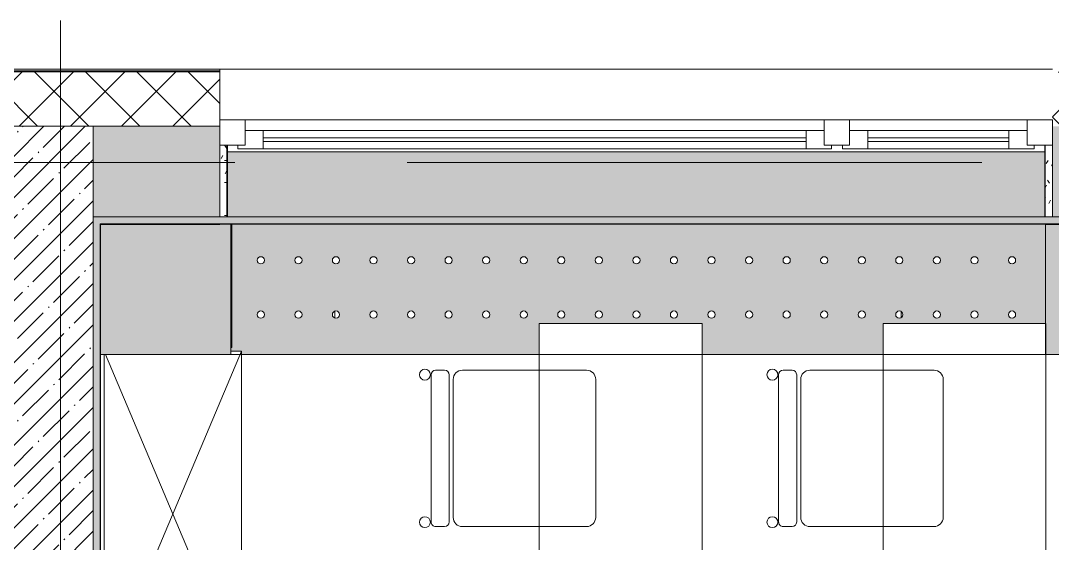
# Model space of a CAD drawing. Header units: millimetres. Extents: x 957 to 67880, y -2706 to 27400.
# Drawn here: x 43070 to 45920, y 20248 to 21692 of the extents above; entities that cross this region are included whole.
import ezdxf

# ---------------------------------------------------------------- set-up
doc = ezdxf.new("R2010")
doc.units = ezdxf.units.MM
doc.linetypes.add('Осевая', pattern=[3175, 635, -476.25, 1587.5, -476.25])
for name, color, linetype, lineweight in [('A-GLAZ', 7, 'Continuous', 9), ('A-GLAZ-1', 7, 'Continuous', 13), ('A-WALL', 7, 'Continuous', 9), ('I-WALL', 7, 'Continuous', 9), ('Знаки', 7, 'Continuous', 9), ('Оси', 7, 'Continuous', 9), ('Оси-2', 7, 'Осевая', 9)]:
    doc.layers.add(name, color=color, linetype=linetype, lineweight=lineweight)
for name, color, linetype, lineweight, true_color in [('A-WALL-1', 9, 'Continuous', 9, 0x808080), ('A-WALL-FNSH-1', 9, 'Continuous', 9, 0x808080), ('I-FURN-1', 9, 'Continuous', 9, 0x808080), ('M-EQPM-1', 7, 'Continuous', 9, 0xb2b2b2)]:
    doc.layers.add(name, color=color, linetype=linetype, lineweight=lineweight, true_color=true_color)
pattern_1 = [(45, (-57529.54, 0), (-57.024626, 57.024626), []), (45, (-57472.52, 0), (-57.024626, 57.024626), [100.806, -20.161, 3.353, -16.808])]
pattern_2 = [(0, (-57529.542, 0), (121.92, 30.48), [10.058, -81.382, 10.058, -81.382, -487.68]), (0, (-57529.542, 0), (121.92, 30.48), [-182.88, 10.058, -172.822, 10.058, -81.382, -213.36]), (0, (-57529.542, 0), (121.92, 30.48), [-457.2, 10.058, -50.902, 10.058, -142.342]), (120, (-57483.822, 15.24), (-87.356454, 90.345817), [10.058, -81.382, 10.058, -81.382, -487.68]), (120, (-57483.822, 15.24), (-87.356454, 90.345817), [-182.88, 10.058, -172.822, 10.058, -81.382, -213.36]), (120, (-57483.822, 15.24), (-87.356454, 90.345817), [-457.2, 10.058, -50.902, 10.058, -142.342]), (240, (-57468.582, 76.2), (-34.563546, -120.825817), [10.058, -81.382, 10.058, -81.382, -487.68]), (240, (-57468.582, 76.2), (-34.563546, -120.825817), [-182.88, 10.058, -172.822, 10.058, -81.382, -213.36]), (240, (-57468.582, 76.2), (-34.563546, -120.825817), [-457.2, 10.058, -50.902, 10.058, -142.342])]

# ---------------------------------------------------------------- blocks, each defined once
blk = doc.blocks.new('120_Окно_СКБ_2Ст_Фрамуга сверху - 120_Окно_СКБ_2Ст_2300х2500_h_ ДОО-V14-План расстановки мебели и оборудования 3 этажа в осях 23-33')
at = {"layer": 'A-GLAZ'}
for p, q in [((1150, -57), (-1150, -57)), ((-1080, -57), (1080, -57)), ((-1030, -107), (470, -107)), ((640, -107), (1030, -107)), ((-1130, -127), (-1100, -127)), ((470, -117), (-1030, -117)), ((540, -127), (570, -127)), ((540, -127), (570, -127)), ((1030, -117), (640, -117)), ((1100, -127), (1150, -127))]:
    blk.add_line(p, q, dxfattribs=at)
at = {"layer": 'A-GLAZ-1'}
for p, q in [((-1150, -127), (-1150, -57)), ((-1150, -57), (-1080, -57)), ((-1080, -57), (-1080, -127)), ((520, -127), (520, -57)), ((520, -57), (590, -57)), ((590, -57), (590, -127)), ((1080, -127), (1080, -57)), ((1080, -57), (1150, -57)), ((1150, -57), (1150, -127)), ((520, -87), (-1080, -87)), ((-1080, -87), (-1080, -127)), ((-1030, -137), (-1030, -87)), ((470, -137), (470, -87)), ((520, -127), (520, -87)), ((1080, -87), (590, -87)), ((590, -87), (590, -127)), ((640, -137), (640, -87)), ((1030, -137), (1030, -87)), ((1080, -127), (1080, -87)), ((-1080, -127), (-1150, -127)), ((-1080, -127), (-1100, -127)), ((-1100, -127), (-1100, -137)), ((-1100, -137), (540, -137)), ((540, -137), (-1100, -137)), ((590, -127), (520, -127)), ((540, -127), (520, -127)), ((540, -137), (540, -127)), ((590, -127), (570, -127)), ((570, -127), (570, -137)), ((570, -137), (1100, -137)), ((1100, -137), (570, -137)), ((1150, -127), (1080, -127)), ((1100, -127), (1080, -127)), ((1100, -137), (1100, -127))]:
    blk.add_line(p, q, dxfattribs=at)
blk = doc.blocks.new('Стол базовый прямоугольный - 1_88-V151-План расстановки мебели и оборудования 3 этажа в осях 23-33')
at = {"layer": 'I-FURN-1'}
for p, q in [((600, 225), (-600, 225)), ((-600, 225), (-600, -225)), ((600, -225), (600, 225)), ((-600, -225), (600, -225))]:
    blk.add_line(p, q, dxfattribs=at)
blk = doc.blocks.new('M_Стул-Breuer - 1_87-V152-План расстановки мебели и оборудования 3 этажа в осях 23-33')
at = {"layer": 'I-FURN-1'}
for p, q in [((190.5, 241.3), (-190.5, 241.3)), ((-215.9, 215.9), (-215.9, 75)), ((215.9, 75), (215.9, 215.9)), ((-215.9, 75), (-215.9, -127)), ((215.9, -127), (215.9, 75)), ((203.2, -163.5), (-203.2, -163.5)), ((-190.5, -152.4), (190.5, -152.4)), ((-215.9, -176.2), (-215.9, -200.8)), ((215.9, -200.8), (215.9, -176.2)), ((-203.2, -213.5), (203.2, -213.5))]:
    blk.add_line(p, q, dxfattribs=at)
for centre, radius, start, end in [((-190.5, 215.9), 25.4, 90, 180), ((190.5, 215.9), 25.4, 0, 90), ((-190.5, -127), 25.4, 180, 270), ((190.5, -127), 25.4, 270, 360), ((-203.2, -176.2), 12.7, 90, 180), ((203.2, -176.2), 12.7, 360, 90), ((-203.5, -230.6), 15.1, 360, 180), ((-203.2, -200.8), 12.7, 180, 270), ((203.7, -230.6), 15.1, 360, 180), ((203.2, -200.8), 12.7, 270, 360), ((-203.5, -230.6), 15.1, 180, 360), ((203.7, -230.6), 15.1, 180, 360)]:
    blk.add_arc(centre, radius, start, end, dxfattribs=at)
blk = doc.blocks.new('Стол базовый прямоугольный - 1_88-V154-План расстановки мебели и оборудования 3 этажа в осях 23-33')
at = {"layer": 'I-FURN-1'}
for p, q in [((600, 225), (-600, 225)), ((-600, 225), (-600, -225)), ((600, -225), (600, 225)), ((-600, -225), (600, -225))]:
    blk.add_line(p, q, dxfattribs=at)
blk = doc.blocks.new('M_Стул-Breuer - 1_87-V150-План расстановки мебели и оборудования 3 этажа в осях 23-33')
at = {"layer": 'I-FURN-1'}
for p, q in [((190.5, 241.3), (-190.5, 241.3)), ((-215.9, 215.9), (-215.9, 85)), ((215.9, 85), (215.9, 215.9)), ((-215.9, 85), (-215.9, -127)), ((215.9, -127), (215.9, 85)), ((203.2, -163.5), (-203.2, -163.5)), ((-190.5, -152.4), (190.5, -152.4)), ((-215.9, -176.2), (-215.9, -200.8)), ((215.9, -200.8), (215.9, -176.2)), ((-203.2, -213.5), (203.2, -213.5))]:
    blk.add_line(p, q, dxfattribs=at)
for centre, radius, start, end in [((-190.5, 215.9), 25.4, 90, 180), ((190.5, 215.9), 25.4, 0, 90), ((-190.5, -127), 25.4, 180, 270), ((190.5, -127), 25.4, 270, 360), ((-203.2, -176.2), 12.7, 90, 180), ((203.2, -176.2), 12.7, 360, 90), ((-203.5, -230.6), 15.1, 360, 180), ((-203.2, -200.8), 12.7, 180, 270), ((203.7, -230.6), 15.1, 360, 180), ((203.2, -200.8), 12.7, 270, 360), ((-203.5, -230.6), 15.1, 180, 360), ((203.7, -230.6), 15.1, 180, 360)]:
    blk.add_arc(centre, radius, start, end, dxfattribs=at)
blk = doc.blocks.new('Шкаф параметрический - 1_286-V159-План расстановки мебели и оборудования 3 этажа в осях 23-33')
at = {"layer": 'I-FURN-1'}
for p, q in [((0, 380), (900, 0)), ((890.6, 380), (0, 380)), ((0, 380), (0, 0)), ((0, 0), (0, 380)), ((0, 380), (890.6, 380)), ((0, 0), (890.6, 376)), ((900, 0), (900, 29.2)), ((0, 0), (900, 0)), ((890.3, 0), (0, 0))]:
    blk.add_line(p, q, dxfattribs=at)
blk = doc.blocks.new('radiator_prado_classic_z_tip_30_po exemplyaru - Classic Z Тип 30-300-31137165-План расстановки мебели и оборудования 3 этажа в осях 23-33')
at = {"layer": 'M-EQPM-1'}
for p, q in [((17.5, 207.1), (17.5, 189.7)), ((17.5, 207.1), (17.5, 189.7)), ((32.5, 196.5), (32.5, 200.3)), ((32.5, 196.5), (32.5, 200.3)), ((1582.5, 189.1), (1582.5, 207.7)), ((1582.5, 189.1), (1582.5, 207.7))]:
    blk.add_line(p, q, dxfattribs=at)
blk = doc.blocks.new('Зашивка радиатора_ с перфорацией М7_1 - Зашивка радиатора_ с перфорацией М7_1-V272-План расстановки мебели и оборудования 3 этажа в осях 23-33')
at = {"layer": 'Знаки'}
blk.add_hatch(color=256, dxfattribs=at).paths.add_polyline_path([(1889, 200.7), (1889, 380), (-370, 380), (-370, 200.7), (1757.6, 200.7)])
h = blk.add_hatch(color=256, dxfattribs=at)
h.paths.add_polyline_path([(491.2, -179.9), (491.2, -94), (941.2, -94), (941.2, -179.9), (1441.2, -179.9), (1441.2, -94), (1890, -93.1), (1890, 180), (-358, 179), (-358, -160), (-359.9, -160), (-359.9, -170.3), (-330.7, -170.3), (-330.7, -179.9), (485, -179.9)])
h.paths.add_polyline_path([(1797.5, -79.6), (1792.5, -78.3), (1788.8, -74.6), (1787.5, -69.6), (1788.8, -64.6), (1792.5, -61), (1797.5, -59.6), (1803, -61.3), (1806.2, -64.6), (1807.5, -69.6), (1806.2, -74.6), (1802.5, -78.3), (1800.1, -79.3)])
h.paths.add_polyline_path([(-277.5, -79.6), (-282.5, -78.3), (-286.2, -74.6), (-287.5, -69.6), (-286.2, -64.6), (-282.5, -61), (-277.5, -59.6), (-272.5, -61), (-268.8, -64.6), (-267.5, -69.6), (-268.8, -74.6), (-272.5, -78.3), (-274.9, -79.3)])
h.paths.add_polyline_path([(552.5, -79.6), (547.2, -78.1), (543.8, -74.6), (542.5, -69.6), (543.8, -64.6), (547.5, -61), (552.5, -59.6), (557.5, -61), (561.2, -64.6), (562.5, -69.6), (561.2, -74.6), (557.5, -78.3), (555.1, -79.3)])
h.paths.add_polyline_path([(345, -79.6), (340, -78.3), (336.3, -74.6), (335, -69.6), (336.3, -64.6), (340, -61), (345, -59.6), (350, -61), (353.7, -64.6), (355, -69.6), (353.7, -74.6), (350, -78.3), (347.6, -79.3)])
h.paths.add_polyline_path([(1175, -79.6), (1170, -78.3), (1166.3, -74.6), (1165, -69.6), (1166.3, -64.6), (1170, -61), (1175, -59.6), (1180, -61), (1183.7, -64.6), (1185, -69.6), (1183.7, -74.6), (1180, -78.3), (1177.6, -79.3)])
h.paths.add_polyline_path([(760, -79.6), (755, -78.3), (751.3, -74.6), (750, -69.6), (751.3, -64.6), (755, -61), (760, -59.6), (765, -61), (768.7, -64.6), (769.9, -70.5), (768.7, -74.6), (765, -78.3), (762.6, -79.3)])
h.paths.add_polyline_path([(1278.8, -79.6), (1273.8, -78.3), (1270.1, -74.6), (1268.8, -69.6), (1270.1, -64.6), (1273.8, -61), (1278.8, -59.6), (1283.8, -61), (1287.4, -64.6), (1288.8, -69.6), (1287.4, -74.6), (1283.8, -78.3), (1280.4, -79.4)])
h.paths.add_polyline_path([(656.2, -79.6), (651.3, -78.3), (647.6, -74.6), (646.3, -69.6), (647.6, -64.6), (651.3, -61), (656.2, -59.6), (661.3, -61), (664.9, -64.6), (666.3, -69.6), (664.9, -74.6), (661.3, -78.3), (658.8, -79.3)])
h.paths.add_polyline_path([(1382.5, -79.6), (1377.5, -78.3), (1373.8, -74.6), (1372.5, -69.6), (1373.8, -64.6), (1377.5, -61), (1382.5, -59.6), (1387.5, -61), (1391.2, -64.6), (1392.5, -69.6), (1391.2, -74.6), (1387.5, -78.3), (1385.1, -79.3)])
h.paths.add_polyline_path([(1693.8, -79.6), (1688.8, -78.3), (1685.1, -74.6), (1683.8, -69.6), (1685.1, -64.6), (1688.8, -61), (1693.8, -59.6), (1698.8, -61), (1702.4, -64.6), (1703.8, -69.6), (1702.4, -74.6), (1698.8, -78.3), (1696.3, -79.3)])
h.paths.add_polyline_path([(448.8, -79.6), (443.4, -78.1), (440.1, -74.6), (438.8, -69.6), (440.1, -64.6), (443.8, -61), (448.8, -59.6), (453.8, -61), (457.4, -64.6), (458.8, -69.6), (457.4, -74.6), (453.8, -78.3), (451.3, -79.3)])
h.paths.add_polyline_path([(967.5, -79.6), (962.3, -78.1), (958.8, -74.6), (957.5, -69.6), (958.8, -64.6), (962.5, -61), (967.5, -59.6), (972.5, -61), (976.2, -64.6), (977.5, -69.6), (976.2, -74.6), (972.5, -78.3), (970.1, -79.3)])
h.paths.add_polyline_path([(1071.2, -79.6), (1066.3, -78.3), (1062.6, -74.6), (1061.3, -69.6), (1062.6, -64.6), (1066.3, -61), (1071.2, -59.6), (1076.3, -61), (1079.9, -64.6), (1081.3, -69.6), (1079.9, -74.6), (1076.3, -78.3), (1073.8, -79.3)])
h.paths.add_polyline_path([(1486.2, -79.6), (1481.3, -78.3), (1477.6, -74.6), (1476.3, -69.6), (1477.6, -64.6), (1481.3, -61), (1486.2, -59.6), (1491.3, -61), (1494.9, -64.6), (1496.3, -69.6), (1494.9, -74.6), (1491.3, -78.3), (1487.7, -79.5)])
h.paths.add_polyline_path([(-173.7, -79.6), (-178.7, -78.3), (-182.4, -74.6), (-183.7, -69.6), (-182.4, -64.6), (-178.7, -61), (-173.7, -59.6), (-168.7, -61), (-165.1, -64.6), (-163.7, -69.6), (-165.1, -74.6), (-168.7, -78.3), (-171.2, -79.3)])
h.paths.add_polyline_path([(1590, -79.6), (1585, -78.3), (1581.3, -74.6), (1580, -69.6), (1581.3, -64.6), (1585, -61), (1590, -59.6), (1595, -61), (1598.7, -64.6), (1600, -69.6), (1598.5, -74.8), (1595, -78.3), (1592.6, -79.3)])
h.paths.add_polyline_path([(863.7, -79.6), (858.8, -78.3), (855.1, -74.6), (853.8, -69.6), (855.1, -64.6), (858.8, -61), (863.7, -59.6), (868.8, -61), (872.4, -64.6), (873.8, -69.6), (872.4, -74.6), (868.8, -78.3), (866.3, -79.3)])
h.paths.add_polyline_path([(137.5, -79.6), (132.2, -78.1), (128.8, -74.6), (127.5, -69.6), (128.8, -64.6), (132.5, -61), (137.5, -59.6), (142.5, -61), (146.2, -64.6), (147.5, -69.6), (146.2, -74.6), (142.5, -78.3), (140.1, -79.3)])
h.paths.add_polyline_path([(-70, -79.6), (-75.3, -78.1), (-78.7, -74.6), (-80, -69.6), (-78.7, -64.6), (-75, -61), (-70, -59.6), (-65, -61), (-61.3, -64.6), (-60, -69.6), (-61.3, -74.6), (-65, -78.3), (-69.8, -79.6)])
h.paths.add_polyline_path([(241.3, -79.6), (235.9, -78.1), (232.6, -74.6), (231.3, -69.6), (232.6, -64.6), (236.3, -61), (241.3, -59.6), (246.3, -61), (249.9, -64.6), (251.3, -69.6), (249.9, -74.6), (246.3, -78.3), (243.8, -79.3)])
h.paths.add_polyline_path([(33.8, -79.6), (28.4, -78.1), (25.1, -74.6), (23.8, -69.6), (25.1, -64.6), (28.8, -61), (33.8, -59.6), (38.8, -61), (42.4, -64.6), (43.8, -69.6), (42.4, -74.6), (38.8, -78.3), (36.3, -79.3)])
h.paths.add_polyline_path([(241.3, 70.4), (236.3, 71.7), (232.6, 75.4), (231.3, 80.4), (232.6, 85.4), (236.3, 89), (241.3, 90.4), (246.6, 88.8), (249.9, 85.4), (251.3, 80.4), (249.9, 75.4), (246.3, 71.7), (243.8, 70.7)])
h.paths.add_polyline_path([(137.5, 70.4), (132.5, 71.7), (128.8, 75.4), (127.5, 80.4), (128.8, 85.4), (132.5, 89), (137.5, 90.4), (142.8, 88.8), (146.2, 85.4), (147.5, 80.4), (146.2, 75.4), (142.5, 71.7), (140.1, 70.7)])
h.paths.add_polyline_path([(-173.7, 70.4), (-178.7, 71.7), (-182.4, 75.4), (-183.7, 80.4), (-182.4, 85.4), (-178.7, 89), (-173.7, 90.4), (-168.4, 88.8), (-165.1, 85.4), (-163.7, 80.4), (-165.1, 75.4), (-168.7, 71.7), (-171.2, 70.7)])
h.paths.add_polyline_path([(656.2, 70.4), (651.3, 71.7), (647.6, 75.4), (646.4, 81.2), (647.6, 85.4), (651.3, 89), (656.2, 90.4), (661.6, 88.8), (664.9, 85.4), (666.3, 80.4), (664.9, 75.4), (661.3, 71.7), (658.8, 70.7)])
h.paths.add_polyline_path([(863.7, 70.4), (858.8, 71.7), (855.1, 75.4), (853.8, 80.4), (855.1, 85.4), (858.8, 89), (863.7, 90.4), (868.8, 89), (872.4, 85.4), (873.8, 80.4), (872.4, 75.4), (868.8, 71.7), (866.3, 70.7)])
h.paths.add_polyline_path([(1486.2, 70.4), (1481.3, 71.7), (1477.6, 75.4), (1476.3, 80.4), (1477.6, 85.4), (1481.3, 89), (1486.2, 90.4), (1491.3, 89), (1494.9, 85.4), (1496.3, 80.4), (1494.9, 75.4), (1491.3, 71.7), (1488.8, 70.7)])
h.paths.add_polyline_path([(1071.2, 70.4), (1066.3, 71.7), (1062.6, 75.4), (1061.3, 80.4), (1062.6, 85.4), (1066.3, 89), (1071.2, 90.4), (1076.3, 89), (1079.9, 85.4), (1081.3, 80.4), (1079.9, 75.4), (1076.3, 71.7), (1073.8, 70.7)])
h.paths.add_polyline_path([(760, 70.4), (755, 71.7), (751.3, 75.4), (750, 80.4), (751.3, 85.4), (755, 89), (760, 90.4), (765, 89), (768.7, 85.4), (770, 80.4), (768.7, 75.4), (765, 71.7), (762.6, 70.7)])
h.paths.add_polyline_path([(1382.5, 70.4), (1377.5, 71.7), (1373.8, 75.4), (1372.5, 80.4), (1373.8, 85.4), (1377.5, 89), (1382.5, 90.4), (1387.5, 89), (1391.2, 85.4), (1392.5, 80.4), (1391.2, 75.4), (1387.5, 71.7), (1385.1, 70.7)])
h.paths.add_polyline_path([(1693.8, 70.4), (1688.8, 71.7), (1685.1, 75.4), (1683.8, 80.4), (1685.1, 85.4), (1688.8, 89), (1693.8, 90.4), (1698.8, 89), (1702.4, 85.4), (1703.8, 80.4), (1702.4, 75.4), (1698.8, 71.7), (1696.3, 70.7)])
h.paths.add_polyline_path([(552.5, 70.4), (547.5, 71.7), (543.8, 75.4), (542.5, 80.4), (543.8, 85.4), (547.5, 89), (552.5, 90.4), (557.8, 88.8), (561.2, 85.4), (562.5, 80.4), (561.2, 75.4), (557.5, 71.7), (555.1, 70.7)])
h.paths.add_polyline_path([(-70, 70.4), (-75, 71.7), (-78.7, 75.4), (-80, 80.4), (-78.7, 85.4), (-75, 89), (-70, 90.4), (-64.7, 88.8), (-61.3, 85.4), (-60, 80.4), (-61.3, 75.4), (-65, 71.7), (-67.4, 70.7)])
h.paths.add_polyline_path([(448.8, 70.4), (443.8, 71.7), (440.1, 75.4), (438.8, 80.4), (440.1, 85.4), (443.8, 89), (448.8, 90.4), (453.8, 89), (457.4, 85.4), (458.8, 80.4), (457.4, 75.4), (453.8, 71.7), (451.3, 70.7)])
h.paths.add_polyline_path([(967.5, 70.4), (962.3, 71.9), (958.8, 75.4), (957.5, 80.4), (958.8, 85.4), (962.5, 89), (967.5, 90.4), (972.5, 89), (976.2, 85.4), (977.5, 80.1), (976.2, 75.4), (972.5, 71.7), (970.1, 70.7)])
h.paths.add_polyline_path([(33.8, 70.4), (28.8, 71.7), (25.1, 75.4), (23.8, 80.4), (25.1, 85.4), (28.8, 89), (33.8, 90.4), (38.8, 89), (42.4, 85.4), (43.8, 80.4), (42.4, 75.4), (38.8, 71.7), (36.3, 70.7)])
h.paths.add_polyline_path([(-277.5, 70.4), (-282.5, 71.7), (-286.2, 75.4), (-287.5, 80.4), (-286.2, 85.4), (-282.5, 89), (-277.5, 90.4), (-272.2, 88.8), (-268.8, 85.4), (-267.5, 80.4), (-268.8, 75.4), (-272.5, 71.7), (-274.9, 70.7)])
h.paths.add_polyline_path([(1175, 70.4), (1170, 71.7), (1166.3, 75.4), (1165, 80.4), (1166.3, 85.4), (1170, 89), (1175, 90.4), (1180, 89), (1183.7, 85.4), (1185, 80.4), (1183.7, 75.4), (1180, 71.7), (1177.6, 70.7)])
h.paths.add_polyline_path([(1797.5, 70.4), (1792.5, 71.7), (1788.8, 75.4), (1787.5, 80.4), (1788.8, 85.4), (1792.5, 89), (1797.5, 90.4), (1802.5, 89), (1806.2, 85.4), (1807.5, 80.4), (1806.2, 75.4), (1802.1, 71.5), (1800.1, 70.7)])
h.paths.add_polyline_path([(1590, 70.4), (1585, 71.7), (1581.3, 75.4), (1580, 80.4), (1581.3, 85.4), (1585, 89), (1590, 90.4), (1595, 89), (1598.7, 85.4), (1600, 80.4), (1598.5, 75.2), (1595, 71.7), (1592.6, 70.7)])
h.paths.add_polyline_path([(345, 70.4), (340, 71.7), (336.3, 75.4), (335, 80.4), (336.3, 85.4), (340, 89), (345, 90.4), (350.3, 88.8), (353.7, 85.4), (355, 80.4), (353.7, 75.4), (350, 71.7), (347.6, 70.7)])
h.paths.add_polyline_path([(1278.8, 70.4), (1273.8, 71.7), (1270.1, 75.4), (1268.8, 80.4), (1270.1, 85.4), (1273.8, 89), (1278.8, 90.4), (1283.8, 89), (1287.4, 85.4), (1288.8, 80.4), (1287.4, 75.4), (1283.8, 71.7), (1280.4, 70.6)])
for p, q in [((1889, 380), (-370, 380)), ((-370, 380), (-370, 200.7)), ((-358, 180), (1890, 180)), ((1890, 180), (-358, 180)), ((1890, -93.1), (1890, 180)), ((1890, -179.9), (1890, -94)), ((-370, -179.9), (-330.7, -179.9)), ((-330.7, -179.9), (491.2, -179.9)), ((491.2, -179.9), (941.2, -179.9)), ((941.2, -179.9), (1441.2, -179.9)), ((1441.2, -179.9), (1890, -179.9))]:
    blk.add_line(p, q, dxfattribs=at)
for centre, start, end in [((-277.5, 80.4), 0, 180), ((-173.7, 80.4), 0, 180), ((-70, 80.4), 0, 180), ((33.8, 80.4), 0, 180), ((137.5, 80.4), 0, 180), ((241.3, 80.4), 0, 180), ((345, 80.4), 0, 180), ((448.8, 80.4), 0, 180), ((552.5, 80.4), 0, 180), ((656.2, 80.4), 0, 180), ((760, 80.4), 0, 180), ((863.7, 80.4), 0, 180), ((967.5, 80.4), 0, 180), ((1071.2, 80.4), 0, 180), ((1175, 80.4), 0, 180), ((1278.8, 80.4), 0, 180), ((1382.5, 80.4), 0, 180), ((1486.2, 80.4), 0, 180), ((1590, 80.4), 0, 180), ((1693.8, 80.4), 0, 180), ((1797.5, 80.4), 0, 180), ((-277.5, 80.4), 180, 360), ((-173.7, 80.4), 180, 0), ((-70, 80.4), 180, 0), ((33.8, 80.4), 180, 360), ((137.5, 80.4), 180, 0), ((241.3, 80.4), 180, 0), ((345, 80.4), 180, 0), ((448.8, 80.4), 180, 0), ((552.5, 80.4), 180, 360), ((656.2, 80.4), 180, 0), ((760, 80.4), 180, 0), ((863.7, 80.4), 180, 0), ((967.5, 80.4), 180, 0), ((1071.2, 80.4), 180, 0), ((1175, 80.4), 180, 0), ((1278.8, 80.4), 180, 0), ((1382.5, 80.4), 180, 0), ((1486.2, 80.4), 180, 360), ((1590, 80.4), 180, 0), ((1693.8, 80.4), 180, 360), ((1797.5, 80.4), 180, 0), ((-277.5, -69.6), 0, 180), ((-277.5, -69.6), 180, 0), ((-173.7, -69.6), 0, 180), ((-173.7, -69.6), 180, 0), ((-70, -69.6), 0, 180), ((-70, -69.6), 180, 0), ((33.8, -69.6), 0, 180), ((33.8, -69.6), 180, 0), ((137.5, -69.6), 0, 180), ((137.5, -69.6), 180, 0), ((241.3, -69.6), 0, 180), ((241.3, -69.6), 180, 0), ((345, -69.6), 0, 180), ((345, -69.6), 180, 0), ((448.8, -69.6), 0, 180), ((448.8, -69.6), 180, 0), ((552.5, -69.6), 0, 180), ((552.5, -69.6), 180, 0), ((656.2, -69.6), 0, 180), ((656.2, -69.6), 180, 0), ((760, -69.6), 0, 180), ((760, -69.6), 180, 0), ((863.7, -69.6), 0, 180), ((863.7, -69.6), 180, 0), ((967.5, -69.6), 0, 180), ((967.5, -69.6), 180, 0), ((1071.2, -69.6), 0, 180), ((1071.2, -69.6), 180, 0), ((1175, -69.6), 0, 180), ((1175, -69.6), 180, 0), ((1278.8, -69.6), 0, 180), ((1278.8, -69.6), 180, 0), ((1382.5, -69.6), 0, 180), ((1382.5, -69.6), 180, 0), ((1486.2, -69.6), 0, 180), ((1486.2, -69.6), 180, 0), ((1590, -69.6), 0, 180), ((1590, -69.6), 180, 0), ((1693.8, -69.6), 0, 180), ((1693.8, -69.6), 180, 0), ((1797.5, -69.6), 0, 180), ((1797.5, -69.6), 180, 0)]:
    blk.add_arc(centre, 10, start, end, dxfattribs=at)
blk = doc.blocks.new('Зашивка без перфорации М3_2_1 - М3_2_14-31189097-План расстановки мебели и оборудования 3 этажа в осях 23-33')
at = {"layer": 'Знаки'}
blk.add_hatch(color=256, dxfattribs=at).paths.add_polyline_path([(-244.2, -179.9), (71.2, -179.9), (71.2, -93.7), (820.2, -92.8), (820.2, 180), (-430, 180), (-430, -93.7), (-428.8, -93.7), (-428.8, -179.9), (-403.3, -179.9)])
for p, q in [((820.2, 180), (-430, 180)), ((-430, 180), (-430, -92.8)), ((820.2, -92.8), (820.2, 180)), ((-430, -93.7), (-430, -179.9)), ((820.2, -179.9), (820.2, -93.7)), ((-430, -179.9), (-428.8, -179.9)), ((-428.8, -179.9), (71.2, -179.9)), ((71.2, -179.9), (820.2, -179.9))]:
    blk.add_line(p, q, dxfattribs=at)
blk = doc.blocks.new('Зашивка без перфорации М3 - М3_4-30974691-План расстановки мебели и оборудования 3 этажа в осях 23-33')
at = {"layer": 'Знаки'}
blk.add_hatch(color=256, dxfattribs=at).paths.add_polyline_path([(-77, -179.9), (-69.8, -179.3), (-69.8, 180), (-430, 179.5), (-430, -179.9), (-79.8, -179.9)])
for p, q in [((-69.8, 180), (-430, 180)), ((-430, 180), (-430, -179.9)), ((-69.8, -179.9), (-69.8, 180)), ((-430, -179.9), (-69.8, -179.9))]:
    blk.add_line(p, q, dxfattribs=at)
blk = doc.blocks.new('Зашивка_ опоясывающая панель - Зашивка_ опоясывающая панель-V282-План расстановки мебели и оборудования 3 этажа в осях 23-33')
at = {"layer": 'Знаки'}
blk.add_hatch(color=256, dxfattribs=at).paths.add_polyline_path([(-428.1, 180), (-430, 180), (-430, -160), (-428.1, -158.9), (-428.1, 113.1)])
for p, q in [((-430, -160), (-430, 180)), ((-430, 180), (-428.1, 180)), ((-430, -160), (-428.1, -160))]:
    blk.add_line(p, q, dxfattribs=at)
blk = doc.blocks.new('Зашивка_ опоясывающая панель - Зашивка_ опоясывающая панель Т2_1-V283-План расстановки мебели и оборудования 3 этажа в осях 23-33')
at = {"layer": 'Знаки'}
blk.add_hatch(color=256, dxfattribs=at).paths.add_polyline_path([(-430, -159.75), (-430, -160), (-418, -159.75)])
blk.add_line((-430, -160), (-418, -160), dxfattribs=at)

msp = doc.modelspace()

# ---------------------------------------------------------------- hatches: boundary and pattern name
at = {"layer": 'A-WALL'}
h = msp.add_hatch(dxfattribs=at)
h.set_pattern_fill('FP_1', color=256, style=0, pattern_type=2)
h.set_pattern_definition([(45, (-57529.54, 0), (-70.71068, 70.71068), []), (135, (-57529.54, 0), (-70.71068, -70.71068), [])])
h.paths.add_polyline_path([(67550.5, 21400), (67700.5, 21400), (67700.5, 21550), (62620.7, 21550), (62620.7, 21400), (67300.5, 21400)])
h.paths.add_polyline_path([(60370.9, 21400), (61720.7, 21400), (61720.7, 21550), (60370.9, 21550)])
h.paths.add_polyline_path([(43270.5, 21400), (43620.5, 21400), (43620.5, 21550), (39080.5, 21550), (39080.5, 21400), (43050.5, 21400)])
h.paths.add_polyline_path([(58600.9, 21400), (59470.9, 21400), (59470.9, 21550), (58600.9, 21550)])
h.paths.add_polyline_path([(56267.9, 21400), (57170.9, 21400), (57170.9, 21550), (56020.5, 21550), (56020.5, 21400)])
h.paths.add_polyline_path([(52450.2, 21400), (53720.5, 21400), (53720.5, 21550), (52420.9, 21550), (52420.9, 21400)])
h.paths.add_polyline_path([(50220.9, 21400), (51520.9, 21400), (51520.9, 21550), (50220.9, 21550)])
h.paths.add_polyline_path([(48520.5, 21400), (49320.9, 21400), (49320.9, 21550), (48020.7, 21550), (48020.7, 21400)])
h.paths.add_polyline_path([(46087.2, 21400), (47120.7, 21400), (47120.7, 21550), (45920.5, 21550), (45920.5, 21400)])
h.paths.add_polyline_path([(35780.5, 21400), (35780.5, 21550), (35760.5, 21550), (35760.5, 21400)])
at = {"layer": 'I-WALL'}
h = msp.add_hatch(dxfattribs=at)
h.set_pattern_fill('FP_4', color=256, style=0, pattern_type=2)
h.set_pattern_definition(pattern_1)
h.paths.add_polyline_path([(43070.5, 17530), (43270.5, 17530), (43270.5, 21400), (43050.5, 21400), (43050.5, 17530)])
h = msp.add_hatch(dxfattribs=at)
h.set_pattern_fill('FP_4', color=256, style=0, pattern_type=2)
h.set_pattern_definition(pattern_1)
h.paths.add_polyline_path([(63510.5, 21150), (63510.5, 21400), (63320.5, 21400), (63320.5, 21150)])
h.paths.add_polyline_path([(61358.3, 21150), (61720.7, 21150), (61720.7, 21400), (60370.9, 21400), (60370.9, 21150), (60784.6, 21150)])
h.paths.add_polyline_path([(59449.4, 21150), (59470.9, 21150), (59470.9, 21400), (58600.9, 21400), (58600.9, 21150), (58813.1, 21150)])
h.paths.add_polyline_path([(57170.9, 21150), (57170.9, 21400), (56020.5, 21400), (56020.5, 21150), (56904.2, 21150)])
h.paths.add_polyline_path([(52799.9, 21150), (52820.5, 21150), (52820.5, 21400), (52420.9, 21400), (52420.9, 21150), (52450.2, 21150)])
h.paths.add_polyline_path([(53720.5, 21150), (53720.5, 21400), (53520.5, 21400), (53521.5, 21150), (53540.5, 21150)])
h.paths.add_polyline_path([(50223.1, 21150), (51520.9, 21150), (51520.9, 21400), (50220.9, 21400), (50220.9, 21150)])
h.paths.add_polyline_path([(49320.9, 21150), (49320.9, 21400), (48520.5, 21400), (48520.5, 21150), (49268.7, 21150)])
h.paths.add_polyline_path([(47120.7, 21150), (47120.7, 21400), (45920.5, 21400), (45920.5, 21150), (47041.7, 21150)])
h.paths.add_polyline_path([(43620.5, 21150), (43620.5, 21400), (43270.5, 21400), (43270.5, 21150), (43542.1, 21150)])
h = msp.add_hatch(dxfattribs=at)
h.set_pattern_fill('FP_35', color=256, style=0, pattern_type=2)
h.set_pattern_definition(pattern_2)
h.paths.add_polyline_path([(43620.5, 21150), (43640.5, 21150), (43640.5, 21348), (43620.5, 21348), (43620.5, 21288.8)])
h = msp.add_hatch(dxfattribs=at)
h.set_pattern_fill('FP_35', color=256, style=0, pattern_type=2)
h.set_pattern_definition(pattern_2)
h.paths.add_polyline_path([(45901.5, 21150), (45920.5, 21150), (45920.5, 21347.8), (45900.5, 21347.8), (45900.5, 21150)])
h = msp.add_hatch(dxfattribs=at)
h.set_pattern_fill('FP_35', color=256, style=0, pattern_type=2)
h.set_pattern_definition(pattern_2)
h.paths.add_polyline_path([(43290.5, 13900), (43290.5, 21150), (43270.5, 21150), (43270.5, 13900)])
h = msp.add_hatch(dxfattribs=at)
h.set_pattern_fill('FP_35', color=256, style=0, pattern_type=2)
h.set_pattern_definition(pattern_2)
h.paths.add_polyline_path([(45920.5, 21130), (48000.5, 21130), (47999.5, 21150), (43290.5, 21150), (43291.3, 21130), (45901.5, 21130)])

# ---------------------------------------------------------------- linework, layer by layer
at = {"layer": 'A-WALL'}
for p, q in [((43620.5, 21553), (39080.5, 21553)), ((43620.5, 21550), (39080.5, 21550)), ((43620.5, 21558), (45920.5, 21558)), ((39080.5, 21400), (43620.5, 21400)), ((43290.5, 21130), (43290.5, 13920))]:
    msp.add_line(p, q, dxfattribs=at)
at = {"layer": 'A-WALL-1'}
for p, q in [((43620.5, 21550), (43620.5, 21150)), ((43270.5, 13900), (43270.5, 21400)), ((43640.5, 21348), (43620.5, 21348)), ((43640.5, 21150), (43640.5, 21348)), ((45920.5, 21347.8), (45900.5, 21347.8)), ((45900.5, 21347.8), (45900.5, 21150)), ((45920.5, 21150), (45920.5, 21347.8)), ((48020.5, 21150), (43270.5, 21150)), ((43620.5, 21150), (43640.5, 21150)), ((45900.5, 21150), (45920.5, 21150)), ((43620.5, 21130), (47999.5, 21130))]:
    msp.add_line(p, q, dxfattribs=at)
at = {"layer": 'A-WALL-FNSH-1'}
for p, q in [((43620.5, 21558), (39080.5, 21558)), ((43620.5, 21550), (43620.5, 21558)), ((43641.5, 21348), (43640.5, 21348)), ((43641.5, 21150), (43641.5, 21348)), ((45900.5, 21347.8), (45899.5, 21347.8)), ((45899.5, 21347.8), (45899.5, 21150)), ((43640.5, 21150), (43641.5, 21150)), ((45899.5, 21150), (45900.5, 21150)), ((43620.5, 21130), (43290.5, 21130)), ((43291.5, 21129), (43620.5, 21129)), ((43291.5, 21129), (43291.5, 13920)), ((43620.5, 21129), (43620.5, 21130))]:
    msp.add_line(p, q, dxfattribs=at)
at = {"layer": 'Оси'}
msp.add_line((43180.5, 19191.6), (43180.5, 21691.6), dxfattribs=at)
at = {"layer": 'Оси-2'}
msp.add_line((27152.2, 21300), (65050.5, 21300), dxfattribs=at)

# ---------------------------------------------------------------- block references
at = {"layer": 'A-GLAZ'}
msp.add_blockref('120_Окно_СКБ_2Ст_Фрамуга сверху - 120_Окно_СКБ_2Ст_2300х2500_h_ ДОО-V14-План расстановки мебели и оборудования 3 этажа в осях 23-33', (44770.5, 21475), dxfattribs=at)
at = {"layer": 'I-FURN-1'}
for name, p, rotation in [('Стол базовый прямоугольный - 1_88-V154-План расстановки мебели и оборудования 3 этажа в осях 23-33', (44727.7, 20255.3), 270.0000000000004), ('Стол базовый прямоугольный - 1_88-V151-План расстановки мебели и оборудования 3 этажа в осях 23-33', (45677.7, 20255.3), 270.0000000000004), ('Шкаф параметрический - 1_286-V159-План расстановки мебели и оборудования 3 этажа в осях 23-33', (43680.8, 19879), 89.99999999999719), ('M_Стул-Breuer - 1_87-V150-План расстановки мебели и оборудования 3 этажа в осях 23-33', (44417.7, 20510.3), 270.0000000000004), ('M_Стул-Breuer - 1_87-V152-План расстановки мебели и оборудования 3 этажа в осях 23-33', (45377.7, 20510.3), 270.0000000000004)]:
    msp.add_blockref(name, p, dxfattribs=dict(at, rotation=rotation))
at = {"layer": 'M-EQPM-1', "rotation": 180}
msp.add_blockref('radiator_prado_classic_z_tip_30_po exemplyaru - Classic Z Тип 30-300-31137165-План расстановки мебели и оборудования 3 этажа в осях 23-33', (45520.5, 21078), dxfattribs=at)
at = {"layer": 'Знаки'}
for name, p in [('Зашивка радиатора_ с перфорацией М7_1 - Зашивка радиатора_ с перфорацией М7_1-V272-План расстановки мебели и оборудования 3 этажа в осях 23-33', (44011.5, 20949.3)), ('Зашивка без перфорации М3 - М3_4-30974691-План расстановки мебели и оборудования 3 этажа в осях 23-33', (43721.3, 20949.5)), ('Зашивка без перфорации М3_2_1 - М3_2_14-31189097-План расстановки мебели и оборудования 3 этажа в осях 23-33', (46331.5, 20949))]:
    msp.add_blockref(name, p, dxfattribs=at)
at = {"layer": 'Знаки', "rotation": 180}
for name, p in [('Зашивка_ опоясывающая панель - Зашивка_ опоясывающая панель-V282-План расстановки мебели и оборудования 3 этажа в осях 23-33', (43223.5, 20969.3)), ('Зашивка_ опоясывающая панель - Зашивка_ опоясывающая панель Т2_1-V283-План расстановки мебели и оборудования 3 этажа в осях 23-33', (45483.5, 20969.3))]:
    msp.add_blockref(name, p, dxfattribs=at)

doc.saveas('drawing.dxf')
